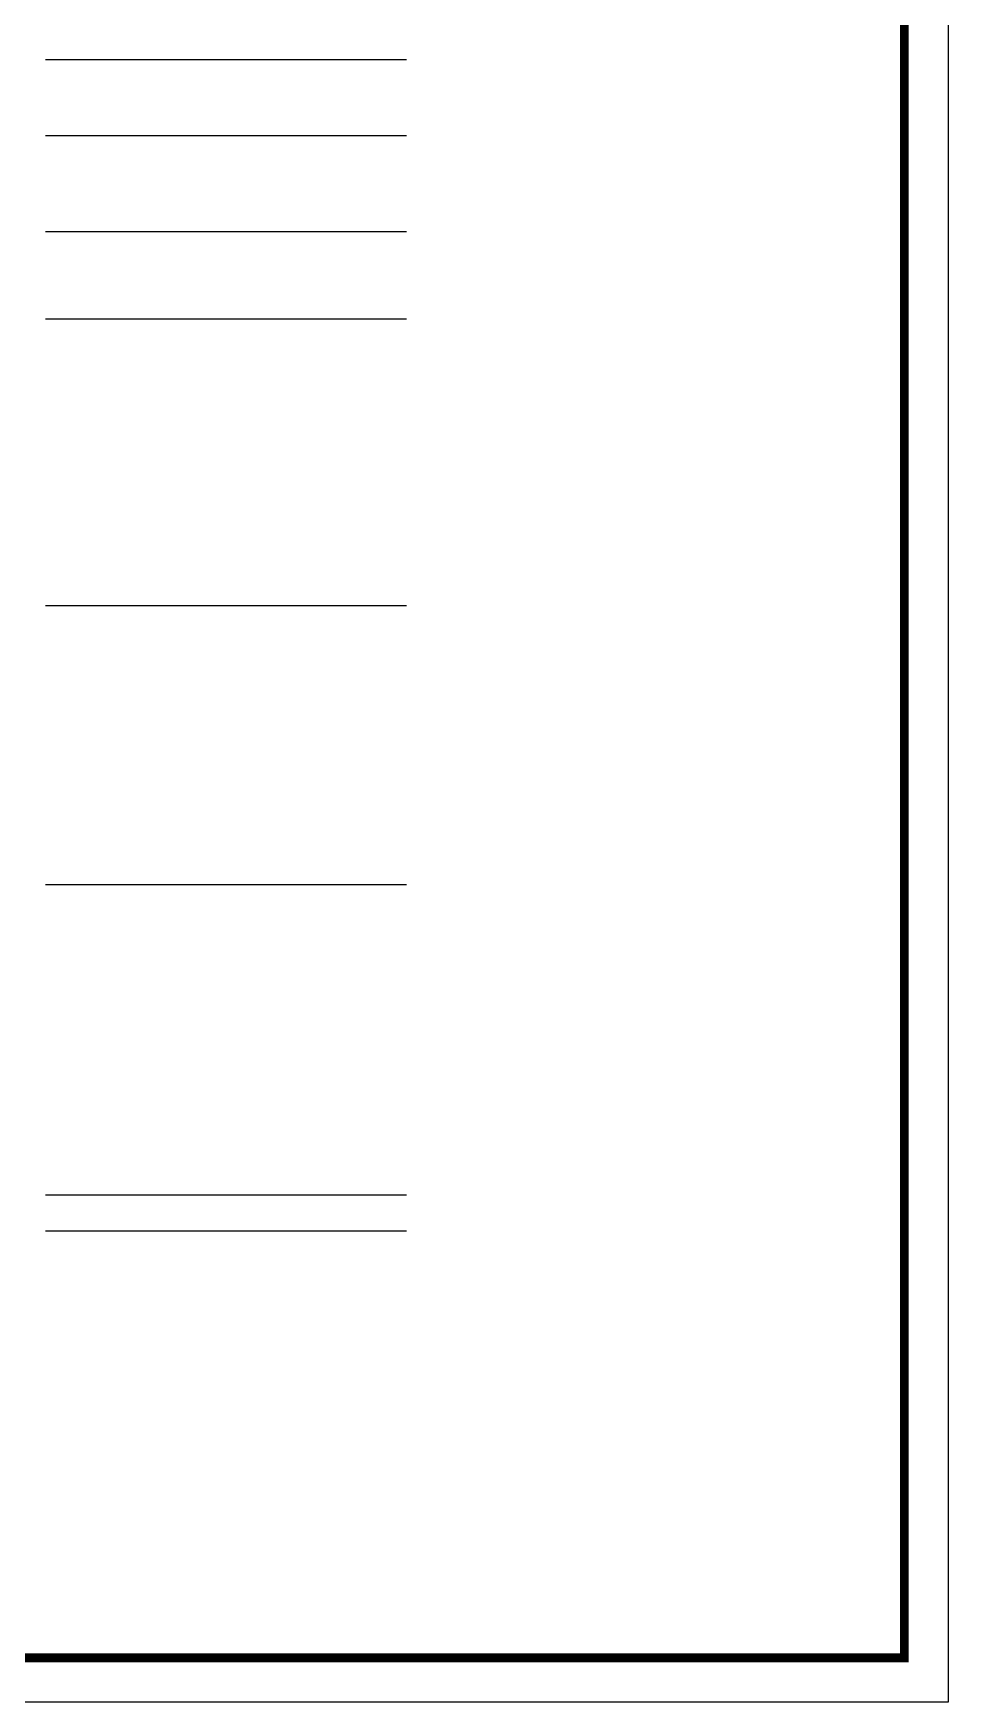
# Model space of a CAD drawing. Extents: x 44111 to 90315, y 4379 to 151689.
# Drawn here: x 78828 to 90315, y 42592 to 63543 of the extents above; entities that cross this region are included whole.
import ezdxf

# ---------------------------------------------------------------- set-up
doc = ezdxf.new("R2010")
doc.units = 0
doc.header["$LTSCALE"] = 1000
doc.header["$MEASUREMENT"] = 0
for name, color, linetype in [('DIM_ELEV', 3, 'Continuous'), ('PUB_TITLE', 4, 'Continuous'), ('图框固定块', 3, 'Continuous')]:
    doc.layers.add(name, color=color, linetype=linetype)

msp = doc.modelspace()

# ---------------------------------------------------------------- linework, layer by layer
at = {"layer": 'DIM_ELEV'}
for p, q in [((78978, 63216), (83511, 63216)), ((78978, 62261), (83511, 62261)), ((78978, 61056), (83511, 61056)), ((78978, 59956), (83511, 59956)), ((78978, 56356), (83511, 56356)), ((78978, 52856), (83511, 52856)), ((78978, 48956), (83511, 48956)), ((78978, 48506), (83511, 48506))]:
    msp.add_line(p, q, dxfattribs=at)
at = {"layer": 'PUB_TITLE'}
msp.add_lwpolyline([(44111, 42592), (90315, 42592), (90315, 75262), (44111, 75262)], close=True, dxfattribs=at)
msp.add_lwpolyline([(44111, 42592), (90315, 42592), (90315, 75262), (44111, 75262)], close=True, dxfattribs=at)
at = {"layer": 'PUB_TITLE', "const_width": 110}
msp.add_lwpolyline([(46861, 43142), (89761, 43142), (89761, 74712), (46861, 74712)], close=True, dxfattribs=at)
at = {"layer": '图框固定块'}
msp.add_lwpolyline([(44111, 42592), (90315, 42592), (90315, 75262), (44111, 75262)], close=True, dxfattribs=at)

doc.saveas('drawing.dxf')
